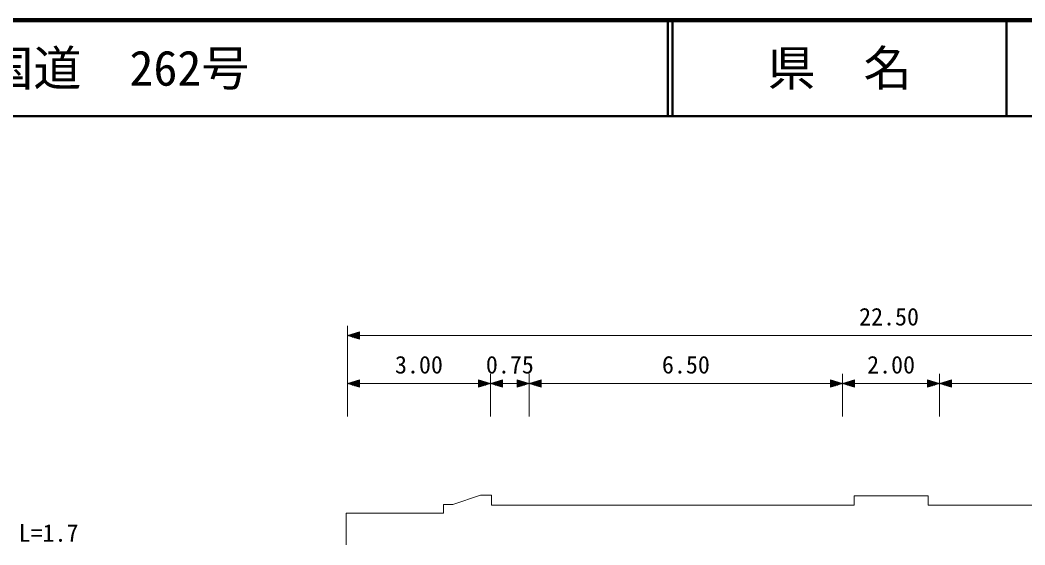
# Model space of a CAD drawing. Units: millimetres, scale not verified. Extents: x 40000 to 680000, y 20000 to 380000.
# Drawn here: x 230353 to 334916, y 325337 to 380000 of the extents above; entities that cross this region are included whole.
import ezdxf
from ezdxf.enums import TextEntityAlignment as Align

# ---------------------------------------------------------------- set-up
doc = ezdxf.new("R2010")
doc.units = ezdxf.units.MM
doc.header["$LTSCALE"] = 1000
for name, color, linetype, lineweight in [('M-BGD', 7, 'Continuous', 13), ('M-STR-HTXT', 7, 'Continuous', 13), ('M-TTL', 2, 'Continuous', 140), ('M-TTL-LINE', 7, 'Continuous', 50)]:
    doc.layers.add(name, color=color, linetype=linetype, lineweight=lineweight)
doc.layers.add('M-TTL-TXT', color=7, linetype='Continuous')
doc.styles.add('ＭＳ ゴシック', font='')
doc.styles.get('ＭＳ ゴシック').set_extended_font_data('MS Gothic')

msp = doc.modelspace()

# ---------------------------------------------------------------- linework, layer by layer
at = {"layer": 'M-BGD'}
for p, q in [((264414, 338706), (264414, 348140)), ((264414, 347140), (265664, 347515)), ((265664, 347215), (264664, 347215)), ((264914, 347290), (265664, 347290)), ((265664, 347365), (265164, 347365)), ((265414, 347440), (265664, 347440)), ((265664, 346765), (265664, 347515)), ((264414, 347140), (265664, 346765)), ((264414, 347140), (265664, 347140)), ((265664, 347065), (264664, 347065)), ((264914, 346990), (265664, 346990)), ((265664, 346915), (265164, 346915)), ((265414, 346840), (265664, 346840)), ((265664, 347140), (279304, 347140)), ((279304, 347140), (283334, 347140)), ((283334, 347140), (315942, 347140)), ((315942, 347140), (326036, 347140)), ((326036, 347140), (358478, 347140)), ((279304, 338706), (279304, 343140)), ((283334, 338706), (283334, 343140)), ((315942, 338706), (315942, 343140)), ((326036, 338706), (326036, 343140)), ((264414, 342140), (265664, 342515)), ((264414, 342140), (265664, 341765)), ((264414, 342140), (265664, 342140)), ((265664, 342215), (264664, 342215)), ((265664, 342065), (264664, 342065)), ((264914, 342290), (265664, 342290)), ((264914, 341990), (265664, 341990)), ((265664, 342365), (265164, 342365)), ((265414, 342440), (265664, 342440)), ((265664, 341765), (265664, 342515)), ((265664, 342140), (278054, 342140)), ((279304, 342140), (278054, 342515)), ((278054, 342515), (278054, 341765)), ((278304, 342440), (278054, 342440)), ((278054, 342365), (278554, 342365)), ((278804, 342290), (278054, 342290)), ((278054, 342215), (279054, 342215)), ((279304, 342140), (278054, 341765)), ((279304, 342140), (278054, 342140)), ((278054, 342065), (279054, 342065)), ((278804, 341990), (278054, 341990)), ((279304, 342140), (280554, 342515)), ((279304, 342140), (280554, 341765)), ((279304, 342140), (280554, 342140)), ((280554, 342215), (279554, 342215)), ((280554, 342065), (279554, 342065)), ((279804, 342290), (280554, 342290)), ((279804, 341990), (280554, 341990)), ((280554, 342365), (280054, 342365)), ((280304, 342440), (280554, 342440)), ((280554, 341765), (280554, 342515)), ((280554, 342140), (282084, 342140)), ((283334, 342140), (282084, 342515)), ((282084, 342515), (282084, 341765)), ((282334, 342440), (282084, 342440)), ((282084, 342365), (282584, 342365)), ((282834, 342290), (282084, 342290)), ((282084, 342215), (283084, 342215)), ((283334, 342140), (282084, 341765)), ((283334, 342140), (282084, 342140)), ((282084, 342065), (283084, 342065)), ((282834, 341990), (282084, 341990)), ((283334, 342140), (284584, 342515)), ((283334, 342140), (284584, 341765)), ((283334, 342140), (284584, 342140)), ((284584, 342215), (283584, 342215)), ((284584, 342065), (283584, 342065)), ((283834, 342290), (284584, 342290)), ((283834, 341990), (284584, 341990)), ((284584, 342365), (284084, 342365)), ((284334, 342440), (284584, 342440)), ((284584, 341765), (284584, 342515)), ((284584, 342140), (314692, 342140)), ((315942, 342140), (314692, 342515)), ((314692, 342515), (314692, 341765)), ((314942, 342440), (314692, 342440)), ((314692, 342365), (315192, 342365)), ((315442, 342290), (314692, 342290)), ((314692, 342215), (315692, 342215)), ((315942, 342140), (314692, 341765)), ((315942, 342140), (314692, 342140)), ((314692, 342065), (315692, 342065)), ((315442, 341990), (314692, 341990)), ((315942, 342140), (317192, 342515)), ((315942, 342140), (317192, 341765)), ((315942, 342140), (317192, 342140)), ((317192, 342215), (316192, 342215)), ((317192, 342065), (316192, 342065)), ((316442, 342290), (317192, 342290)), ((316442, 341990), (317192, 341990)), ((317192, 342365), (316692, 342365)), ((316942, 342440), (317192, 342440)), ((317192, 341765), (317192, 342515)), ((317192, 342140), (324786, 342140)), ((326036, 342140), (324786, 342515)), ((324786, 342515), (324786, 341765)), ((325036, 342440), (324786, 342440)), ((324786, 342365), (325286, 342365)), ((325536, 342290), (324786, 342290)), ((324786, 342215), (325786, 342215)), ((326036, 342140), (324786, 341765)), ((326036, 342140), (324786, 342140)), ((324786, 342065), (325786, 342065)), ((325536, 341990), (324786, 341990)), ((326036, 342140), (327286, 342515)), ((326036, 342140), (327286, 341765)), ((326036, 342140), (327286, 342140)), ((327286, 342215), (326286, 342215)), ((327286, 342065), (326286, 342065)), ((326536, 342290), (327286, 342290)), ((326536, 341990), (327286, 341990)), ((327286, 342365), (326786, 342365)), ((327036, 342440), (327286, 342440)), ((327286, 341765), (327286, 342515)), ((327286, 342140), (357228, 342140)), ((265664, 341915), (265164, 341915)), ((265414, 341840), (265664, 341840)), ((278054, 341915), (278554, 341915)), ((278304, 341840), (278054, 341840)), ((280554, 341915), (280054, 341915)), ((280304, 341840), (280554, 341840)), ((282084, 341915), (282584, 341915)), ((282334, 341840), (282084, 341840)), ((284584, 341915), (284084, 341915)), ((284334, 341840), (284584, 341840)), ((314692, 341915), (315192, 341915)), ((314942, 341840), (314692, 341840)), ((317192, 341915), (316692, 341915)), ((316942, 341840), (317192, 341840)), ((324786, 341915), (325286, 341915)), ((325036, 341840), (324786, 341840)), ((327286, 341915), (326786, 341915)), ((327036, 341840), (327286, 341840)), ((275388, 329552), (278253, 330532)), ((278253, 330532), (279417, 330532)), ((279417, 330532), (279417, 329478)), ((317142, 329478), (317142, 330444)), ((317142, 330444), (324832, 330444)), ((324832, 330444), (324832, 329483)), ((274426, 328646), (274426, 329552)), ((274426, 329552), (275388, 329552)), ((279417, 329478), (317142, 329478)), ((324832, 329483), (361907, 329483)), ((264296, 325337), (264296, 328646)), ((264296, 328646), (274426, 328646))]:
    msp.add_line(p, q, dxfattribs=at)
at = {"layer": 'M-TTL'}
msp.add_line((680000, 380000), (40000, 380000), dxfattribs=at)
at = {"layer": 'M-TTL-LINE'}
for p, q in [((297750, 380000), (297750, 370000)), ((298250, 380000), (298250, 370000)), ((333000, 380000), (333000, 370000)), ((40000, 370000), (680000, 370000))]:
    msp.add_line(p, q, dxfattribs=at)

# ---------------------------------------------------------------- texts
at = {"layer": 'M-BGD', "style": 'ＭＳ ゴシック'}
for s, p in [('22.50', (320777, 347640)), ('3.00', (271859, 342640)), ('0.75', (281319, 342640)), ('6.50', (299638, 342640)), ('2.00', (320989, 342640))]:
    msp.add_text(s, height=1833, dxfattribs=at).set_placement(p, align=Align.BOTTOM_CENTER)
at = {"layer": 'M-STR-HTXT', "style": 'ＭＳ ゴシック'}
msp.add_text('植樹帯  L=1.7', height=1833, dxfattribs=at).set_placement((228316, 325117), align=Align.BOTTOM_CENTER)
at = {"layer": 'M-TTL-TXT', "style": 'ＭＳ ゴシック'}
msp.add_text('一般国道\u3000262号', height=3666, dxfattribs=at).set_placement((216734, 375000), align=Align.MIDDLE_LEFT)
msp.add_text('県\u3000名', height=3666, dxfattribs=at).set_placement((315625, 375000), align=Align.MIDDLE_CENTER)

doc.saveas('drawing.dxf')
